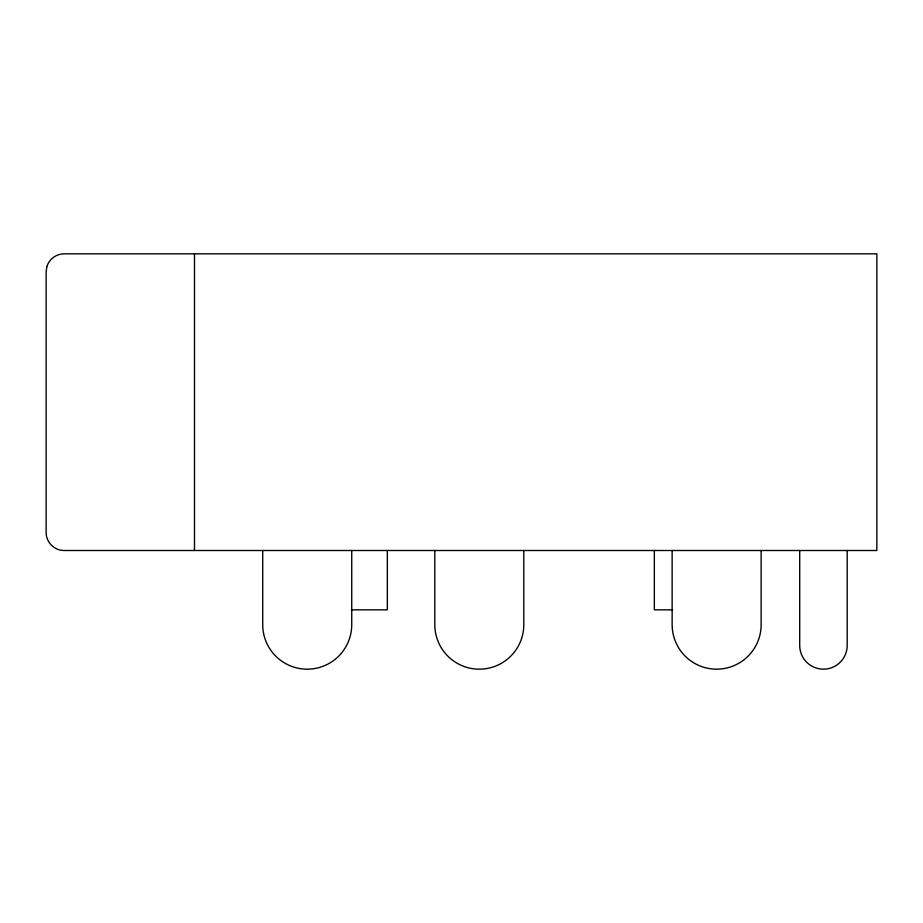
<?xml version="1.0" encoding="UTF-8"?>
<svg xmlns="http://www.w3.org/2000/svg" width="923" height="923" viewBox="0 0 923 923"><rect width="100%" height="100%" fill="white"/><g stroke="black" fill="none" stroke-linecap="round" stroke-linejoin="round"><path stroke-width="1.38" d="M351.467 609.838L387.325 609.838L387.325 550.5M672.636 609.838L654.338 609.838L654.338 550.5M847.187 550.5L847.187 645.442A23.733 23.733 0 0 1 823.443 669.175A23.733 23.733 0 0 1 799.71 645.442L799.71 550.5M761.14 550.5L761.14 624.675A44.5 44.5 0 0 1 716.64 669.175A44.5 44.5 0 0 1 672.14 624.675L672.14 550.5M523.803 550.5L523.803 624.675A44.5 44.5 0 0 1 479.302 669.175A44.5 44.5 0 0 1 434.802 624.675L434.802 550.5M351.732 550.5L351.732 624.675A44.5 44.5 0 0 1 307.232 669.175A44.5 44.5 0 0 1 262.72 624.675L262.72 550.5M194.488 253.825L194.488 550.5M46.761 267.024L46.15 271.627L46.15 532.698C46.092 542.228 54.422 550.558 63.952 550.5L876.85 550.5L876.85 253.825L63.952 253.825C56.084 253.871 48.838 259.432 46.761 267.024"/></g></svg>
